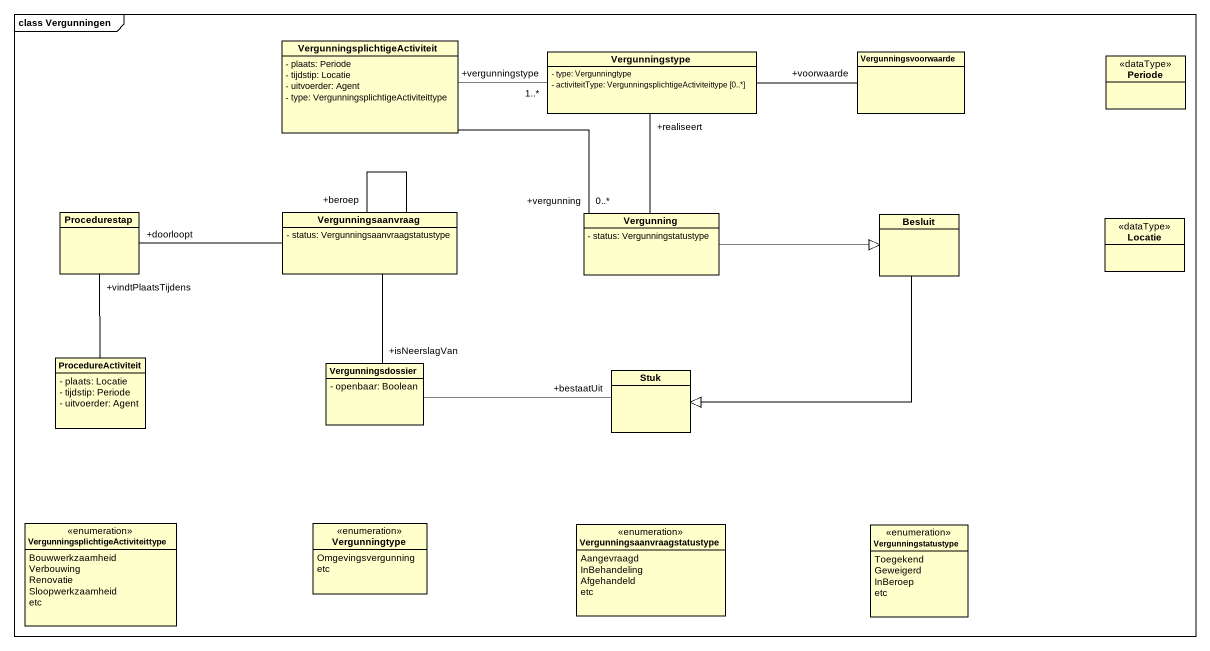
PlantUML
@startuml
mainframe class Vergunningen
hide circle
hide empty members
skinparam classAttributeIconSize 0
class "VergunningsplichtigeActiviteit" as VergunningsplichtigeActivite {
  - plaats: Periode
  - tijdstip: Locatie
  - uitvoerder: Agent
  - type: VergunningsplichtigeActiviteittype
}
class Vergunningstype {
  - type: Vergunningtype
  - activiteitType: VergunningsplichtigeActiviteittype [0..*]
}
class Vergunningsvoorwaarde
class Periode <<dataType>>
class Procedurestap
class Vergunningsaanvraag {
  - status: Vergunningsaanvraagstatustype
}
class Vergunning {
  - status: Vergunningstatustype
}
class Besluit
class Locatie <<dataType>>
class ProcedureActiviteit {
  - plaats: Locatie
  - tijdstip: Periode
  - uitvoerder: Agent
}
class Vergunningsdossier {
  - openbaar: Boolean
}
class Stuk
enum "VergunningsplichtigeActiviteittype" as VergunningsplichtigeActivite_2 {
  Bouwwerkzaamheid
  Verbouwing
  Renovatie
  Sloopwerkzaamheid
  etc
}
enum Vergunningtype {
  Omgevingsvergunning
  etc
}
enum "Vergunningsaanvraagstatustype" as Vergunningsaanvraagstatustyp {
  Aangevraagd
  InBehandeling
  Afgehandeld
  etc
}
enum Vergunningstatustype {
  Toegekend
  Geweigerd
  InBeroep
  etc
}
VergunningsplichtigeActivite -right- "+vergunningstype\n1..*" Vergunningstype
VergunningsplichtigeActivite -right- "+vergunning\n0..*" Vergunning
Vergunningstype -right- "+voorwaarde" Vergunningsvoorwaarde
Vergunningsaanvraag -left- "+doorloopt" Procedurestap
Vergunningsaanvraag -- "+beroep" Vergunningsaanvraag
Vergunningsaanvraag -- "+isNeerslagVan" Vergunningsdossier
Vergunning -up- "+realiseert" Vergunningstype
Vergunning -right-|> Besluit
Besluit -left-|> Stuk
ProcedureActiviteit -up- "+vindtPlaatsTijdens" Procedurestap
Vergunningsdossier -right- "+bestaatUit" Stuk
@enduml
